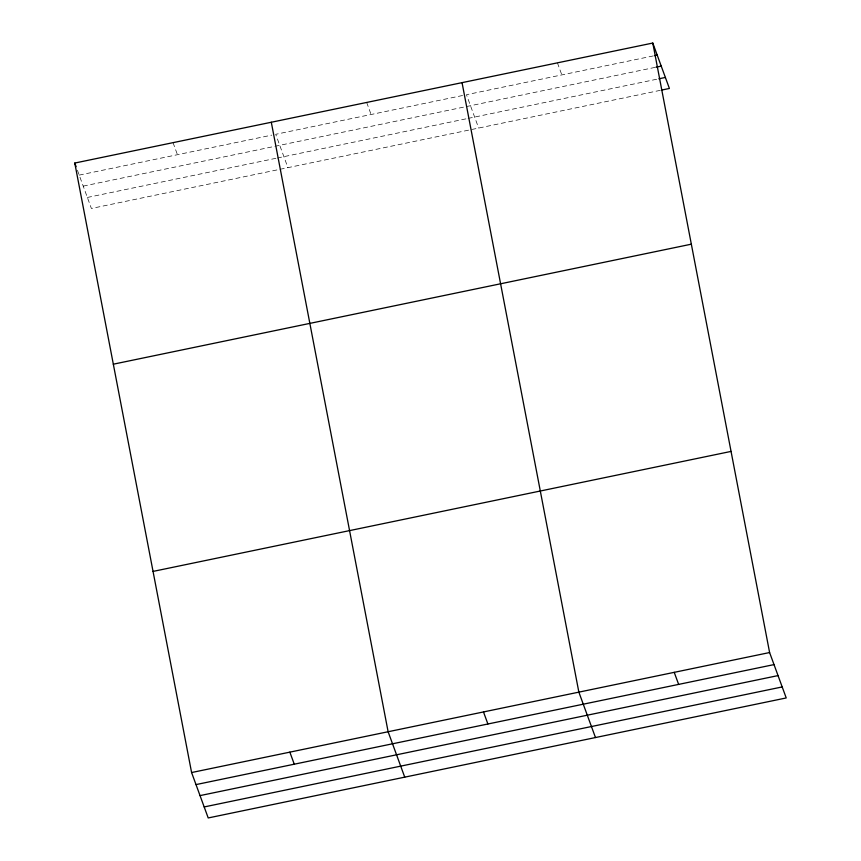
<?xml version="1.0" encoding="UTF-8"?>
<svg xmlns="http://www.w3.org/2000/svg" width="861" height="861" viewBox="0 0 861 861"><rect width="100%" height="100%" fill="white"/><g stroke="black" fill="none" stroke-linecap="round" stroke-linejoin="round"><path stroke-width="0.65" stroke-dasharray="4.3 3.23" d="M79.19 175.106L271.785 135.123M462.54 95.517L275.714 134.305L287.918 167.658M653.284 55.922L466.458 94.71L478.662 128.052M83.216 186.116L656.007 67.19M87.37 197.46L276.037 158.284M277.339 158.015L466.791 118.678M468.104 118.409L657.535 79.072M660.258 90.351L91.395 208.459L77.425 170.284M557.422 62.853L561.824 74.907M366.678 102.448L371.091 114.502M173.039 142.657L177.452 154.711"/><path stroke-width="1.29" d="M652.789 43.05L769.605 652.541L786.222 697.948L208.211 817.95L191.594 772.543L74.778 163.052L652.789 43.05L669.406 88.457L661.571 90.082M654.586 55.642L657.201 55.104M656.007 67.19L661.226 66.114M658.848 78.803L665.381 77.447M113.329 364.192L691.34 244.18M153.043 571.413L731.054 451.412M191.594 772.543L769.605 652.541M196.007 784.597L774.017 664.595M200.032 795.607L778.043 675.594M204.186 806.94L782.186 686.938M674.228 672.344L678.64 684.398M595.478 737.543L578.861 692.147L462.045 82.656M483.484 711.939L487.896 723.993M404.735 777.149L388.117 731.742L271.301 122.251M74.778 163.052L76.102 166.668M289.856 752.148L294.268 764.202"/></g></svg>
